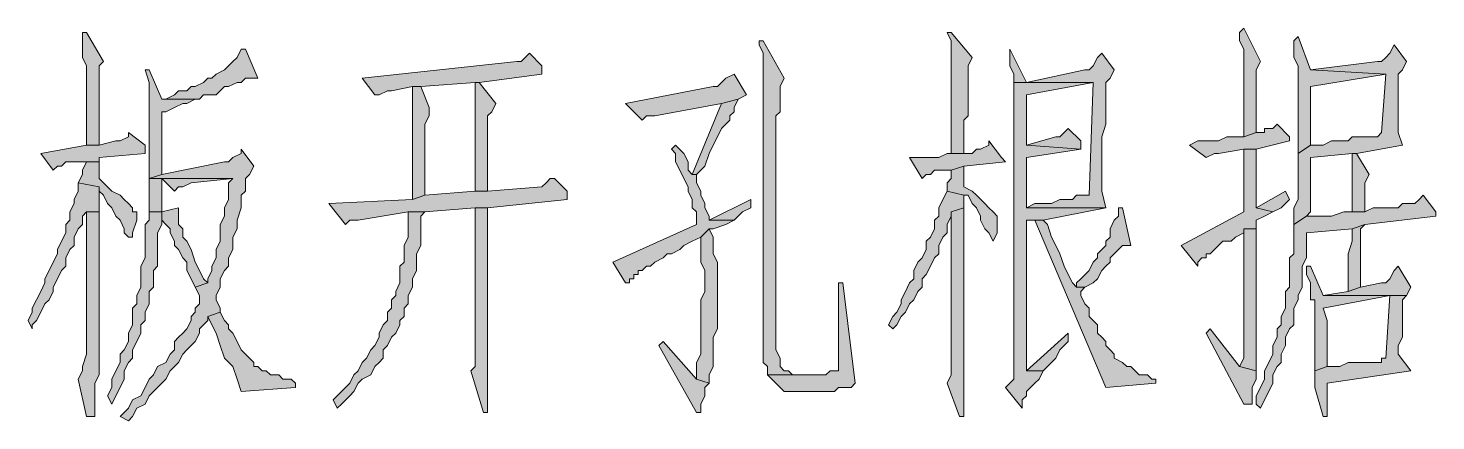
# Model space of a CAD drawing. Header units: millimetres. Extents: x 24 to 410, y 10 to 282.
# Drawn here: x 325.5 to 339.77, y 27.26 to 31.24 of the extents above; entities that cross this region are included whole.
import ezdxf

# ---------------------------------------------------------------- set-up
doc = ezdxf.new("R2010")
doc.units = ezdxf.units.MM

msp = doc.modelspace()

# ---------------------------------------------------------------- hatches: boundary and pattern name
h = msp.add_hatch(color=7)
h.dxf.hatch_style = 2
h.paths.add_polyline_path([(326.093667, 31.199667), (326.051333, 31.199667), (326.051333, 31.115), (326.051333, 30.945667), (326.093667, 30.861), (326.093667, 30.056667), (326.220667, 30.056667), (326.220667, 30.141333), (326.220667, 30.861), (326.263, 30.903333)])
h = msp.add_hatch(color=7)
h.dxf.hatch_style = 2
h.paths.add_polyline_path([(332.951667, 31.115), (332.909333, 31.115), (332.909333, 31.072667), (332.951667, 30.988), (332.951667, 27.855333), (332.994, 27.813), (332.994, 27.728333), (333.248, 27.728333), (333.205667, 27.770667), (333.163333, 27.770667), (333.121, 27.813), (333.121, 27.897667), (333.078667, 27.982333), (333.078667, 28.871333), (333.078667, 28.998333), (333.078667, 30.353), (333.121, 30.395333), (333.121, 30.649333), (333.163333, 30.734)])
h = msp.add_hatch(color=7)
h.dxf.hatch_style = 2
h.paths.add_polyline_path([(334.856667, 31.199667), (334.814333, 31.199667), (334.856667, 31.115), (334.856667, 29.972), (334.983667, 29.972), (334.983667, 30.141333), (334.983667, 30.226), (334.983667, 30.310667), (335.026, 30.353), (335.026, 30.861), (335.068333, 30.945667)])
h = msp.add_hatch(color=7)
h.dxf.hatch_style = 2
h.paths.add_polyline_path([(337.82, 31.242), (337.777667, 31.199667), (337.777667, 31.115), (337.82, 31.030333), (337.82, 30.141333), (337.947, 30.183667), (337.947, 30.776333), (337.947, 30.818667), (337.989333, 30.903333)])
h = msp.add_hatch(color=7)
h.dxf.hatch_style = 2
h.paths.add_polyline_path([(338.370333, 31.157333), (338.328, 31.115), (338.328, 30.945667), (338.370333, 30.861), (338.370333, 29.972), (338.497333, 30.056667), (338.497333, 30.649333), (339.259333, 30.776333), (338.497333, 30.818667)])
h = msp.add_hatch(color=7)
h.dxf.hatch_style = 2
h.paths.add_polyline_path([(327.702333, 31.030333), (327.66, 31.030333), (327.617667, 30.945667), (327.575333, 30.903333), (327.533, 30.861), (327.490667, 30.818667), (327.406, 30.776333), (327.363667, 30.734), (327.321333, 30.734), (327.279, 30.691667), (327.194333, 30.649333), (327.152, 30.649333), (327.109667, 30.607), (327.025, 30.607), (326.982667, 30.564667), (326.898, 30.522333), (326.855667, 30.522333), (327.194333, 30.522333), (327.236667, 30.522333), (327.279, 30.564667), (327.406, 30.564667), (327.448333, 30.607), (327.490667, 30.649333), (327.533, 30.649333), (327.617667, 30.691667), (327.66, 30.691667), (327.702333, 30.734), (327.829333, 30.734)])
h = msp.add_hatch(color=7)
h.dxf.hatch_style = 2
h.paths.add_polyline_path([(330.581, 30.988), (330.538667, 30.945667), (330.496333, 30.903333), (330.454, 30.903333), (328.887667, 30.734), (329.014667, 30.564667), (329.057, 30.564667), (329.141667, 30.607), (329.184, 30.607), (329.395667, 30.649333), (329.480333, 30.649333), (330.030667, 30.691667), (330.073, 30.691667), (330.708, 30.776333), (330.708, 30.861)])
h = msp.add_hatch(color=7)
h.dxf.hatch_style = 2
h.paths.add_polyline_path([(335.449333, 31.030333), (335.449333, 30.861), (335.491667, 30.776333), (335.491667, 30.691667), (335.618667, 30.691667)])
h = msp.add_hatch(color=7)
h.dxf.hatch_style = 2
h.paths.add_polyline_path([(336.380667, 30.988), (336.338333, 30.945667), (336.296, 30.861), (336.253667, 30.818667), (336.211333, 30.818667), (335.618667, 30.691667), (335.491667, 30.691667), (336.296, 30.691667), (336.253667, 29.548667), (336.126667, 29.548667), (336.084333, 29.506333), (335.957333, 29.506333), (335.872667, 29.464), (335.703333, 29.464), (335.618667, 29.421667), (336.423, 29.421667), (336.380667, 29.591), (336.380667, 30.056667), (336.380667, 30.141333), (336.423, 30.268333), (336.423, 30.691667), (336.465333, 30.734), (336.507667, 30.818667)])
h = msp.add_hatch(color=7)
h.dxf.hatch_style = 2
h.paths.add_polyline_path([(339.344, 31.072667), (339.301667, 30.988), (339.259333, 30.945667), (339.217, 30.903333), (339.174667, 30.903333), (338.497333, 30.818667), (339.259333, 30.776333), (339.217, 30.183667), (339.174667, 30.141333), (338.920667, 30.141333), (338.878333, 30.099), (338.709, 30.099), (338.624333, 30.056667), (338.497333, 30.056667), (338.370333, 29.972), (338.370333, 29.675667), (338.370333, 29.591), (338.370333, 29.506333), (338.328, 29.421667), (338.328, 29.252333), (338.455, 29.337), (338.497333, 29.379333), (338.497333, 29.929667), (338.920667, 29.972), (338.963, 29.972), (339.428667, 30.056667), (339.386333, 30.183667), (339.386333, 30.776333), (339.428667, 30.818667), (339.471, 30.903333)])
h = msp.add_hatch(color=7)
h.dxf.hatch_style = 2
h.paths.add_polyline_path([(326.728667, 30.818667), (326.686333, 30.818667), (326.728667, 30.691667), (326.728667, 29.718), (326.855667, 29.760333), (326.855667, 30.395333), (326.898, 30.395333), (326.982667, 30.437667), (327.067333, 30.48), (327.109667, 30.48), (327.194333, 30.522333), (326.855667, 30.522333)])
h = msp.add_hatch(color=7)
h.dxf.hatch_style = 2
h.paths.add_polyline_path([(330.073, 30.691667), (330.030667, 30.691667), (330.030667, 30.607), (330.030667, 29.591), (330.157667, 29.591), (330.157667, 29.972), (330.157667, 30.014333), (330.157667, 30.353), (330.2, 30.395333), (330.242333, 30.48)])
h = msp.add_hatch(color=7)
h.dxf.hatch_style = 2
h.paths.add_polyline_path([(332.655333, 30.776333), (332.570667, 30.734), (332.528333, 30.691667), (332.486, 30.649333), (332.443667, 30.649333), (331.554667, 30.48), (331.724, 30.310667), (331.766333, 30.353), (331.851, 30.353), (332.528333, 30.48), (332.697667, 30.522333), (332.782333, 30.564667)])
h = msp.add_hatch(color=7)
h.dxf.hatch_style = 2
h.paths.add_polyline_path([(335.491667, 30.691667), (335.491667, 27.686), (335.407, 27.601333), (335.576333, 27.389667), (335.576333, 27.474333), (335.618667, 27.516667), (335.618667, 27.559), (335.661, 27.601333), (335.703333, 27.643667), (335.745667, 27.686), (335.788, 27.770667), (335.618667, 27.770667), (335.618667, 29.294667), (335.788, 29.294667), (336.423, 29.421667), (335.618667, 29.421667), (335.618667, 29.929667), (336.169, 30.014333), (335.618667, 30.056667), (335.618667, 30.564667), (336.296, 30.691667)])
h = msp.add_hatch(color=7)
h.dxf.hatch_style = 2
h.paths.add_polyline_path([(329.480333, 30.649333), (329.395667, 30.649333), (329.395667, 30.564667), (329.395667, 29.506333), (329.522667, 29.548667), (329.522667, 30.268333), (329.565, 30.353), (329.565, 30.437667)])
h = msp.add_hatch(color=7)
h.dxf.hatch_style = 2
h.paths.add_polyline_path([(332.697667, 30.522333), (332.528333, 30.48), (332.232, 29.760333), (332.274333, 29.760333), (332.359, 29.845), (332.401333, 29.972), (332.443667, 30.056667), (332.486, 30.141333), (332.528333, 30.226), (332.570667, 30.268333), (332.613, 30.310667), (332.613, 30.353), (332.655333, 30.395333), (332.655333, 30.437667)])
h = msp.add_hatch(color=7)
h.dxf.hatch_style = 2
h.paths.add_polyline_path([(338.158667, 30.268333), (338.116333, 30.226), (338.031667, 30.226), (338.031667, 30.183667), (337.947, 30.183667), (337.82, 30.141333), (337.650667, 30.141333), (337.566, 30.099), (337.354333, 30.099), (337.269667, 30.056667), (337.439, 29.929667), (337.523667, 29.972), (337.566, 29.972), (337.82, 30.014333), (337.947, 30.014333), (338.285667, 30.099), (338.285667, 30.141333)])
h = msp.add_hatch(color=7)
h.dxf.hatch_style = 2
h.paths.add_polyline_path([(326.517, 30.183667), (326.517, 30.141333), (326.432333, 30.099), (326.39, 30.099), (326.220667, 30.056667), (326.093667, 30.056667), (325.628, 29.972), (325.755, 29.802667), (325.797333, 29.845), (325.839667, 29.845), (325.882, 29.887333), (326.220667, 29.887333), (326.220667, 29.929667), (326.686333, 29.972), (326.686333, 30.056667)])
h = msp.add_hatch(color=7)
h.dxf.hatch_style = 2
h.paths.add_polyline_path([(336.042, 30.226), (335.999667, 30.183667), (335.957333, 30.141333), (335.915, 30.141333), (335.618667, 30.056667), (336.169, 30.014333), (336.169, 30.099)])
h = msp.add_hatch(color=7)
h.dxf.hatch_style = 2
h.paths.add_polyline_path([(327.66, 30.014333), (327.66, 29.972), (327.575333, 29.929667), (327.533, 29.887333), (327.490667, 29.887333), (326.855667, 29.760333), (326.728667, 29.718), (327.575333, 29.718), (327.533, 29.675667), (327.533, 29.506333), (327.490667, 29.421667), (327.490667, 29.337), (327.448333, 29.252333), (327.448333, 29.083), (327.406, 28.998333), (327.406, 28.913667), (327.363667, 28.829), (327.363667, 28.786667), (327.321333, 28.702), (327.321333, 28.659667), (327.194333, 28.617333), (327.236667, 28.532667), (327.236667, 28.490333), (327.236667, 28.448), (327.194333, 28.405667), (327.194333, 28.363333), (327.152, 28.321), (327.152, 28.278667), (327.109667, 28.194), (327.067333, 28.151667), (327.025, 28.109333), (326.982667, 28.067), (326.982667, 27.982333), (326.940333, 27.94), (326.898, 27.855333), (326.813333, 27.813), (326.771, 27.728333), (326.728667, 27.686), (326.686333, 27.601333), (326.644, 27.516667), (326.559333, 27.474333), (326.517, 27.389667), (326.432333, 27.305), (326.517, 27.262667), (326.559333, 27.305), (326.601667, 27.389667), (326.686333, 27.432), (326.728667, 27.516667), (326.771, 27.559), (326.855667, 27.643667), (326.898, 27.686), (326.940333, 27.770667), (326.982667, 27.813), (327.025, 27.855333), (327.067333, 27.94), (327.109667, 27.982333), (327.152, 28.024667), (327.194333, 28.067), (327.236667, 28.151667), (327.236667, 28.194), (327.279, 28.236333), (327.321333, 28.278667), (327.321333, 28.321), (327.448333, 28.363333), (327.448333, 28.405667), (327.406, 28.490333), (327.406, 28.532667), (327.448333, 28.617333), (327.448333, 28.702), (327.490667, 28.786667), (327.533, 28.829), (327.533, 28.913667), (327.575333, 28.998333), (327.575333, 29.125333), (327.617667, 29.21), (327.617667, 29.294667), (327.66, 29.421667), (327.66, 29.548667), (327.702333, 29.591), (327.702333, 29.718), (327.744667, 29.760333), (327.787, 29.845)])
h = msp.add_hatch(color=7)
h.dxf.hatch_style = 2
h.paths.add_polyline_path([(332.062667, 30.056667), (332.020333, 30.014333), (332.062667, 29.972), (332.062667, 29.887333), (332.105, 29.802667), (332.147333, 29.718), (332.189667, 29.633333), (332.189667, 29.591), (332.232, 29.506333), (332.232, 29.421667), (332.274333, 29.379333), (332.274333, 29.252333), (331.427667, 28.871333), (331.554667, 28.659667), (331.597, 28.659667), (331.597, 28.702), (331.639333, 28.702), (331.639333, 28.744333), (331.681667, 28.744333), (331.681667, 28.786667), (331.724, 28.786667), (331.766333, 28.829), (331.808667, 28.829), (331.851, 28.871333), (331.935667, 28.913667), (331.978, 28.956), (332.020333, 28.956), (332.105, 28.998333), (332.147333, 29.040667), (332.232, 29.083), (332.316667, 29.125333), (332.401333, 29.21), (332.443667, 29.21), (332.570667, 29.252333), (332.655333, 29.294667), (332.401333, 29.294667), (332.401333, 29.337), (332.359, 29.421667), (332.359, 29.464), (332.316667, 29.548667), (332.316667, 29.591), (332.274333, 29.675667), (332.274333, 29.760333), (332.232, 29.760333), (332.189667, 29.802667), (332.189667, 29.887333), (332.147333, 29.972)])
h = msp.add_hatch(color=7)
h.dxf.hatch_style = 2
h.paths.add_polyline_path([(335.237667, 30.099), (335.237667, 30.056667), (335.153, 30.014333), (335.110667, 30.014333), (335.068333, 29.972), (334.814333, 29.972), (334.729667, 29.929667), (334.433333, 29.929667), (334.560333, 29.718), (334.602667, 29.760333), (334.645, 29.760333), (334.687333, 29.802667), (334.856667, 29.802667), (334.983667, 29.845), (335.407, 29.887333), (335.364667, 29.929667)])
h = msp.add_hatch(color=7)
h.dxf.hatch_style = 2
h.paths.add_polyline_path([(337.947, 30.014333), (337.82, 30.014333), (337.82, 29.379333), (337.185, 29.040667), (337.354333, 28.829), (337.354333, 28.871333), (337.396667, 28.913667), (337.439, 28.913667), (337.439, 28.956), (337.481333, 28.956), (337.523667, 28.998333), (337.566, 29.040667), (337.608333, 29.083), (337.693, 29.083), (337.735333, 29.125333), (337.82, 29.167667), (337.82, 29.21), (337.947, 29.21), (337.947, 29.294667), (338.031667, 29.337), (338.116333, 29.379333), (337.947, 29.421667), (337.947, 29.548667), (337.947, 29.633333)])
h = msp.add_hatch(color=7)
h.dxf.hatch_style = 2
h.paths.add_polyline_path([(338.963, 29.972), (338.920667, 29.972), (338.920667, 29.887333), (338.920667, 29.379333), (339.047667, 29.379333), (339.047667, 29.675667), (339.09, 29.760333)])
h = msp.add_hatch(color=7)
h.dxf.hatch_style = 2
h.paths.add_polyline_path([(326.220667, 29.887333), (326.093667, 29.887333), (326.051333, 29.802667), (326.051333, 29.760333), (326.009, 29.675667), (326.220667, 29.633333), (326.220667, 29.591), (326.263, 29.548667), (326.305333, 29.464), (326.347667, 29.421667), (326.39, 29.337), (326.432333, 29.294667), (326.474667, 29.21), (326.474667, 29.167667), (326.517, 29.125333), (326.559333, 29.125333), (326.559333, 29.167667), (326.601667, 29.294667), (326.601667, 29.379333), (326.559333, 29.379333), (326.559333, 29.421667), (326.517, 29.464), (326.474667, 29.506333), (326.432333, 29.548667), (326.347667, 29.591), (326.263, 29.675667), (326.220667, 29.718)])
h = msp.add_hatch(color=7)
h.dxf.hatch_style = 2
h.paths.add_polyline_path([(334.983667, 29.845), (334.856667, 29.802667), (334.856667, 29.718), (334.814333, 29.675667), (334.814333, 29.591), (334.983667, 29.548667), (335.026, 29.548667), (335.068333, 29.464), (335.110667, 29.421667), (335.153, 29.337), (335.153, 29.294667), (335.195333, 29.21), (335.237667, 29.167667), (335.28, 29.083), (335.322333, 29.167667), (335.322333, 29.337), (335.28, 29.379333), (335.237667, 29.421667), (335.195333, 29.464), (335.110667, 29.548667), (335.068333, 29.591), (334.983667, 29.633333), (334.983667, 29.718)])
h = msp.add_hatch(color=7)
h.dxf.hatch_style = 2
h.paths.add_polyline_path([(326.009, 29.675667), (326.009, 29.591), (325.966667, 29.506333), (325.966667, 29.464), (325.924333, 29.379333), (325.924333, 29.294667), (325.882, 29.252333), (325.882, 29.167667), (325.839667, 29.083), (325.797333, 28.998333), (325.797333, 28.956), (325.755, 28.871333), (325.712667, 28.786667), (325.670333, 28.702), (325.670333, 28.659667), (325.628, 28.575), (325.585667, 28.490333), (325.543333, 28.405667), (325.543333, 28.363333), (325.501, 28.278667), (325.543333, 28.194), (325.543333, 28.236333), (325.585667, 28.278667), (325.628, 28.363333), (325.670333, 28.448), (325.712667, 28.490333), (325.755, 28.575), (325.755, 28.617333), (325.797333, 28.702), (325.839667, 28.786667), (325.882, 28.829), (325.882, 28.913667), (325.924333, 28.998333), (325.966667, 29.040667), (325.966667, 29.125333), (326.009, 29.21), (326.051333, 29.252333), (326.051333, 29.337), (326.093667, 29.379333), (326.220667, 29.379333), (326.220667, 29.506333), (326.220667, 29.633333)])
h = msp.add_hatch(color=7)
h.dxf.hatch_style = 2
h.paths.add_polyline_path([(326.855667, 29.379333), (326.855667, 29.718), (326.728667, 29.718), (326.728667, 29.379333)])
h = msp.add_hatch(color=7)
h.dxf.hatch_style = 2
h.paths.add_polyline_path([(326.855667, 29.718), (326.982667, 29.591), (327.025, 29.633333), (327.067333, 29.633333), (327.152, 29.675667), (327.575333, 29.718)])
h = msp.add_hatch(color=7)
h.dxf.hatch_style = 2
h.paths.add_polyline_path([(330.835, 29.718), (330.792667, 29.718), (330.750333, 29.675667), (330.708, 29.633333), (330.157667, 29.591), (330.030667, 29.591), (329.522667, 29.548667), (329.395667, 29.506333), (328.549, 29.464), (328.718333, 29.252333), (328.760667, 29.294667), (328.845333, 29.294667), (329.353333, 29.379333), (329.522667, 29.379333), (330.030667, 29.421667), (330.157667, 29.421667), (330.962, 29.506333), (330.962, 29.591)])
h = msp.add_hatch(color=7)
h.dxf.hatch_style = 2
h.paths.add_polyline_path([(334.814333, 29.591), (334.772, 29.506333), (334.729667, 29.421667), (334.729667, 29.337), (334.687333, 29.294667), (334.687333, 29.21), (334.645, 29.125333), (334.602667, 29.083), (334.602667, 28.998333), (334.560333, 28.913667), (334.518, 28.871333), (334.475667, 28.786667), (334.475667, 28.702), (334.433333, 28.659667), (334.391, 28.575), (334.348667, 28.490333), (334.348667, 28.448), (334.306333, 28.363333), (334.264, 28.321), (334.221667, 28.236333), (334.264, 28.194), (334.306333, 28.236333), (334.348667, 28.321), (334.391, 28.363333), (334.433333, 28.448), (334.475667, 28.490333), (334.518, 28.575), (334.560333, 28.617333), (334.560333, 28.702), (334.602667, 28.744333), (334.645, 28.829), (334.687333, 28.913667), (334.729667, 28.956), (334.729667, 29.040667), (334.772, 29.125333), (334.814333, 29.167667), (334.814333, 29.252333), (334.856667, 29.337), (334.856667, 29.379333), (334.983667, 29.421667), (334.983667, 29.548667)])
h = msp.add_hatch(color=7)
h.dxf.hatch_style = 2
h.paths.add_polyline_path([(338.243333, 29.591), (337.947, 29.421667), (338.116333, 29.379333), (338.201, 29.421667), (338.285667, 29.506333)])
h = msp.add_hatch(color=7)
h.dxf.hatch_style = 2
h.paths.add_polyline_path([(339.640333, 29.548667), (339.598, 29.506333), (339.555667, 29.464), (339.428667, 29.464), (339.386333, 29.421667), (339.132333, 29.421667), (339.047667, 29.379333), (338.836, 29.379333), (338.709, 29.337), (338.455, 29.337), (338.328, 29.252333), (338.328, 29.167667), (338.328, 29.083), (338.328, 28.956), (338.285667, 28.913667), (338.285667, 28.617333), (338.243333, 28.575), (338.243333, 28.405667), (338.201, 28.321), (338.201, 28.236333), (338.158667, 28.194), (338.158667, 28.109333), (338.116333, 28.024667), (338.116333, 27.94), (338.074, 27.855333), (338.031667, 27.770667), (338.031667, 27.686), (337.989333, 27.601333), (337.947, 27.516667), (337.947, 27.432), (337.989333, 27.389667), (338.031667, 27.474333), (338.074, 27.559), (338.116333, 27.643667), (338.116333, 27.728333), (338.158667, 27.813), (338.201, 27.855333), (338.201, 27.94), (338.243333, 28.024667), (338.243333, 28.109333), (338.285667, 28.194), (338.328, 28.236333), (338.328, 28.405667), (338.370333, 28.490333), (338.370333, 28.532667), (338.412667, 28.617333), (338.412667, 28.829), (338.455, 28.913667), (338.455, 29.167667), (338.920667, 29.21), (339.047667, 29.252333), (339.767333, 29.337), (339.767333, 29.379333)])
h = msp.add_hatch(color=7)
h.dxf.hatch_style = 2
h.paths.add_polyline_path([(327.025, 29.421667), (326.855667, 29.379333), (326.728667, 29.379333), (326.855667, 29.379333), (326.855667, 29.294667), (326.898, 29.252333), (326.940333, 29.21), (326.940333, 29.167667), (326.982667, 29.083), (326.982667, 29.040667), (327.025, 28.998333), (327.067333, 28.913667), (327.109667, 28.871333), (327.109667, 28.786667), (327.152, 28.702), (327.194333, 28.617333), (327.321333, 28.659667), (327.279, 28.702), (327.236667, 28.786667), (327.194333, 28.871333), (327.152, 28.998333), (327.109667, 29.083), (327.067333, 29.125333), (327.067333, 29.21), (327.025, 29.252333)])
h = msp.add_hatch(color=7)
h.dxf.hatch_style = 2
h.paths.add_polyline_path([(330.157667, 29.421667), (330.030667, 29.421667), (330.030667, 29.337), (330.030667, 27.813), (329.988333, 27.770667), (330.115333, 27.347333), (330.157667, 27.347333), (330.157667, 27.897667), (330.157667, 27.94)])
h = msp.add_hatch(color=7)
h.dxf.hatch_style = 2
h.paths.add_polyline_path([(332.824667, 29.506333), (332.401333, 29.294667), (332.655333, 29.294667), (332.74, 29.379333), (332.824667, 29.421667)])
h = msp.add_hatch(color=7)
h.dxf.hatch_style = 2
h.paths.add_polyline_path([(334.983667, 29.421667), (334.856667, 29.379333), (334.856667, 27.728333), (334.814333, 27.643667), (334.941333, 27.305), (334.983667, 27.305), (334.983667, 27.770667)])
h = msp.add_hatch(color=7)
h.dxf.hatch_style = 2
h.paths.add_polyline_path([(336.592333, 29.421667), (336.55, 29.421667), (336.55, 29.337), (336.507667, 29.294667), (336.465333, 29.21), (336.465333, 29.125333), (336.423, 29.083), (336.423, 29.040667), (336.380667, 28.998333), (336.338333, 28.956), (336.338333, 28.913667), (336.296, 28.871333), (336.253667, 28.786667), (336.169, 28.702), (336.126667, 28.659667), (336.126667, 28.617333), (336.211333, 28.617333), (336.296, 28.659667), (336.338333, 28.702), (336.380667, 28.786667), (336.423, 28.829), (336.465333, 28.871333), (336.465333, 28.913667), (336.507667, 28.956), (336.55, 28.998333), (336.592333, 29.040667), (336.677, 29.040667)])
h = msp.add_hatch(color=7)
h.dxf.hatch_style = 2
h.paths.add_polyline_path([(326.220667, 29.379333), (326.093667, 29.379333), (326.093667, 29.294667), (326.093667, 27.94), (326.051333, 27.813), (326.051333, 27.770667), (326.009, 27.686), (326.093667, 27.305), (326.178333, 27.305), (326.178333, 27.347333), (326.178333, 27.643667), (326.220667, 27.728333), (326.220667, 27.813), (326.220667, 27.855333)])
h = msp.add_hatch(color=7)
h.dxf.hatch_style = 2
h.paths.add_polyline_path([(326.728667, 29.379333), (326.728667, 29.294667), (326.686333, 29.252333), (326.686333, 28.913667), (326.644, 28.829), (326.644, 28.617333), (326.601667, 28.532667), (326.601667, 28.448), (326.559333, 28.405667), (326.559333, 28.236333), (326.517, 28.151667), (326.517, 28.067), (326.474667, 27.982333), (326.432333, 27.94), (326.432333, 27.855333), (326.39, 27.770667), (326.347667, 27.686), (326.347667, 27.601333), (326.305333, 27.516667), (326.347667, 27.432), (326.39, 27.516667), (326.432333, 27.601333), (326.474667, 27.686), (326.474667, 27.770667), (326.517, 27.855333), (326.559333, 27.897667), (326.559333, 27.982333), (326.601667, 28.067), (326.644, 28.151667), (326.644, 28.236333), (326.686333, 28.278667), (326.686333, 28.363333), (326.728667, 28.448), (326.728667, 28.575), (326.771, 28.617333), (326.771, 28.786667), (326.813333, 28.829), (326.813333, 29.167667), (326.855667, 29.252333), (326.855667, 29.379333)])
h = msp.add_hatch(color=7)
h.dxf.hatch_style = 2
h.paths.add_polyline_path([(329.522667, 29.379333), (329.353333, 29.379333), (329.353333, 29.294667), (329.353333, 29.125333), (329.311, 29.040667), (329.311, 28.871333), (329.268667, 28.829), (329.268667, 28.659667), (329.226333, 28.575), (329.226333, 28.532667), (329.184, 28.490333), (329.184, 28.405667), (329.141667, 28.363333), (329.141667, 28.278667), (329.099333, 28.236333), (329.057, 28.151667), (329.057, 28.109333), (329.014667, 28.024667), (328.972333, 27.982333), (328.93, 27.897667), (328.887667, 27.855333), (328.845333, 27.770667), (328.803, 27.728333), (328.760667, 27.643667), (328.718333, 27.601333), (328.633667, 27.516667), (328.591333, 27.474333), (328.633667, 27.389667), (328.676, 27.432), (328.760667, 27.516667), (328.803, 27.559), (328.845333, 27.643667), (328.887667, 27.686), (328.972333, 27.728333), (329.014667, 27.813), (329.057, 27.855333), (329.099333, 27.897667), (329.099333, 27.982333), (329.141667, 28.024667), (329.184, 28.109333), (329.226333, 28.151667), (329.268667, 28.236333), (329.268667, 28.278667), (329.311, 28.321), (329.311, 28.405667), (329.353333, 28.448), (329.353333, 28.532667), (329.395667, 28.617333), (329.395667, 28.702), (329.438, 28.786667), (329.438, 28.956), (329.480333, 29.040667), (329.480333, 29.337)])
h = msp.add_hatch(color=7)
h.dxf.hatch_style = 2
h.paths.add_polyline_path([(335.788, 29.294667), (335.703333, 29.294667), (336.423, 27.601333), (336.931, 27.643667), (336.931, 27.686), (336.888667, 27.686), (336.846333, 27.728333), (336.761667, 27.728333), (336.719333, 27.770667), (336.677, 27.813), (336.634667, 27.813), (336.592333, 27.855333), (336.507667, 27.897667), (336.507667, 27.94), (336.465333, 27.982333), (336.423, 28.024667), (336.423, 28.067), (336.380667, 28.109333), (336.338333, 28.151667), (336.338333, 28.236333), (336.296, 28.278667), (336.253667, 28.321), (336.253667, 28.405667), (336.211333, 28.448), (336.169, 28.532667), (336.169, 28.575), (336.211333, 28.617333), (336.126667, 28.617333), (336.084333, 28.659667), (336.042, 28.744333), (335.999667, 28.829), (335.957333, 28.956), (335.915, 29.040667), (335.872667, 29.125333), (335.830333, 29.252333)])
h = msp.add_hatch(color=7)
h.dxf.hatch_style = 2
h.paths.add_polyline_path([(339.047667, 29.252333), (338.920667, 29.21), (338.920667, 29.083), (338.878333, 28.956), (338.878333, 28.575), (339.005333, 28.617333), (339.005333, 29.21)])
h = msp.add_hatch(color=7)
h.dxf.hatch_style = 2
h.paths.add_polyline_path([(332.401333, 29.21), (332.316667, 29.125333), (332.316667, 28.871333), (332.359, 28.786667), (332.359, 28.575), (332.316667, 28.490333), (332.316667, 27.94), (332.274333, 27.855333), (332.274333, 27.686), (332.401333, 27.643667), (332.401333, 27.728333), (332.443667, 27.813), (332.443667, 27.982333), (332.443667, 28.067), (332.443667, 28.109333), (332.486, 28.194), (332.486, 28.871333), (332.443667, 28.956), (332.443667, 29.125333)])
h = msp.add_hatch(color=7)
h.dxf.hatch_style = 2
h.paths.add_polyline_path([(337.947, 29.21), (337.82, 29.21), (337.82, 28.109333), (337.82, 27.897667), (337.777667, 27.813), (337.947, 27.770667)])
h = msp.add_hatch(color=7)
h.dxf.hatch_style = 2
h.paths.add_polyline_path([(338.497333, 28.829), (338.455, 28.829), (338.455, 28.744333), (338.497333, 28.659667), (338.497333, 28.490333), (338.539667, 28.490333), (338.539667, 27.770667), (338.666667, 27.813), (338.666667, 28.278667), (338.624333, 28.405667), (339.301667, 28.532667), (339.471, 28.532667), (338.624333, 28.532667)])
h = msp.add_hatch(color=7)
h.dxf.hatch_style = 2
h.paths.add_polyline_path([(339.386333, 28.829), (339.344, 28.786667), (339.301667, 28.702), (339.259333, 28.659667), (339.217, 28.659667), (339.005333, 28.617333), (338.878333, 28.575), (338.624333, 28.532667), (339.471, 28.532667), (339.513333, 28.617333)])
h = msp.add_hatch(color=7)
h.dxf.hatch_style = 2
h.paths.add_polyline_path([(333.756, 28.659667), (333.713667, 28.659667), (333.713667, 27.770667), (333.629, 27.770667), (333.586667, 27.728333), (332.994, 27.728333), (333.036333, 27.686), (333.078667, 27.643667), (333.121, 27.601333), (333.163333, 27.559), (333.671333, 27.559), (333.713667, 27.601333), (333.840667, 27.601333), (333.883, 27.643667)])
h = msp.add_hatch(color=7)
h.dxf.hatch_style = 2
h.paths.add_polyline_path([(339.471, 28.532667), (339.301667, 28.532667), (339.259333, 27.897667), (339.217, 27.897667), (339.217, 27.855333), (338.878333, 27.855333), (338.793667, 27.813), (338.666667, 27.813), (338.539667, 27.770667), (338.539667, 27.601333), (338.624333, 27.305), (338.666667, 27.305), (338.666667, 27.347333), (338.666667, 27.559), (338.666667, 27.643667), (339.513333, 27.770667), (339.386333, 27.94), (339.386333, 28.024667), (339.428667, 28.109333), (339.428667, 28.490333)])
h = msp.add_hatch(color=7)
h.dxf.hatch_style = 2
h.paths.add_polyline_path([(327.448333, 28.363333), (327.321333, 28.321), (327.363667, 28.236333), (327.406, 28.151667), (327.448333, 28.024667), (327.490667, 27.897667), (327.575333, 27.813), (327.617667, 27.686), (327.66, 27.559), (328.210333, 27.601333), (328.210333, 27.643667), (328.168, 27.686), (328.083333, 27.686), (328.041, 27.728333), (327.956333, 27.728333), (327.914, 27.770667), (327.871667, 27.770667), (327.829333, 27.813), (327.787, 27.813), (327.787, 27.855333), (327.744667, 27.897667), (327.702333, 27.94), (327.66, 27.982333), (327.617667, 28.067), (327.575333, 28.151667), (327.533, 28.194), (327.533, 28.236333), (327.490667, 28.278667)])
h = msp.add_hatch(color=7)
h.dxf.hatch_style = 2
h.paths.add_polyline_path([(336.042, 28.151667), (335.618667, 27.770667), (335.788, 27.770667), (335.830333, 27.813), (335.915, 27.897667), (335.957333, 27.982333), (336.042, 28.067)])
h = msp.add_hatch(color=7)
h.dxf.hatch_style = 2
h.paths.add_polyline_path([(337.481333, 28.194), (337.439, 28.151667), (337.82, 27.432), (337.904667, 27.432), (337.904667, 27.516667), (337.904667, 27.601333), (337.947, 27.686), (337.947, 27.770667), (337.777667, 27.813)])
h = msp.add_hatch(color=7)
h.dxf.hatch_style = 2
h.paths.add_polyline_path([(331.935667, 28.067), (331.893333, 28.024667), (332.274333, 27.347333), (332.316667, 27.347333), (332.316667, 27.432), (332.359, 27.516667), (332.359, 27.601333), (332.401333, 27.643667), (332.274333, 27.686)])

# ---------------------------------------------------------------- linework, layer by layer
at = {"color": 7, "lineweight": 0}
for points in [[(326.093667, 31.199667), (326.051333, 31.199667), (326.051333, 31.115), (326.051333, 30.945667), (326.093667, 30.861), (326.093667, 30.056667), (326.220667, 30.056667), (326.220667, 30.141333), (326.220667, 30.861), (326.263, 30.903333)], [(332.951667, 31.115), (332.909333, 31.115), (332.909333, 31.072667), (332.951667, 30.988), (332.951667, 27.855333), (332.994, 27.813), (332.994, 27.728333), (333.248, 27.728333), (333.205667, 27.770667), (333.163333, 27.770667), (333.121, 27.813), (333.121, 27.897667), (333.078667, 27.982333), (333.078667, 28.871333), (333.078667, 28.998333), (333.078667, 30.353), (333.121, 30.395333), (333.121, 30.649333), (333.163333, 30.734)], [(334.856667, 31.199667), (334.814333, 31.199667), (334.856667, 31.115), (334.856667, 29.972), (334.983667, 29.972), (334.983667, 30.141333), (334.983667, 30.226), (334.983667, 30.310667), (335.026, 30.353), (335.026, 30.861), (335.068333, 30.945667)], [(337.82, 31.242), (337.777667, 31.199667), (337.777667, 31.115), (337.82, 31.030333), (337.82, 30.141333), (337.947, 30.183667), (337.947, 30.776333), (337.947, 30.818667), (337.989333, 30.903333)], [(338.370333, 31.157333), (338.328, 31.115), (338.328, 30.945667), (338.370333, 30.861), (338.370333, 29.972), (338.497333, 30.056667), (338.497333, 30.649333), (339.259333, 30.776333), (338.497333, 30.818667)], [(327.702333, 31.030333), (327.66, 31.030333), (327.617667, 30.945667), (327.575333, 30.903333), (327.533, 30.861), (327.490667, 30.818667), (327.406, 30.776333), (327.363667, 30.734), (327.321333, 30.734), (327.279, 30.691667), (327.194333, 30.649333), (327.152, 30.649333), (327.109667, 30.607), (327.025, 30.607), (326.982667, 30.564667), (326.898, 30.522333), (326.855667, 30.522333), (327.194333, 30.522333), (327.236667, 30.522333), (327.279, 30.564667), (327.406, 30.564667), (327.448333, 30.607), (327.490667, 30.649333), (327.533, 30.649333), (327.617667, 30.691667), (327.66, 30.691667), (327.702333, 30.734), (327.829333, 30.734)], [(330.581, 30.988), (330.538667, 30.945667), (330.496333, 30.903333), (330.454, 30.903333), (328.887667, 30.734), (329.014667, 30.564667), (329.057, 30.564667), (329.141667, 30.607), (329.184, 30.607), (329.395667, 30.649333), (329.480333, 30.649333), (330.030667, 30.691667), (330.073, 30.691667), (330.708, 30.776333), (330.708, 30.861)], [(335.449333, 31.030333), (335.449333, 30.861), (335.491667, 30.776333), (335.491667, 30.691667), (335.618667, 30.691667)], [(336.380667, 30.988), (336.338333, 30.945667), (336.296, 30.861), (336.253667, 30.818667), (336.211333, 30.818667), (335.618667, 30.691667), (335.491667, 30.691667), (336.296, 30.691667), (336.253667, 29.548667), (336.126667, 29.548667), (336.084333, 29.506333), (335.957333, 29.506333), (335.872667, 29.464), (335.703333, 29.464), (335.618667, 29.421667), (336.423, 29.421667), (336.380667, 29.591), (336.380667, 30.056667), (336.380667, 30.141333), (336.423, 30.268333), (336.423, 30.691667), (336.465333, 30.734), (336.507667, 30.818667)], [(339.344, 31.072667), (339.301667, 30.988), (339.259333, 30.945667), (339.217, 30.903333), (339.174667, 30.903333), (338.497333, 30.818667), (339.259333, 30.776333), (339.217, 30.183667), (339.174667, 30.141333), (338.920667, 30.141333), (338.878333, 30.099), (338.709, 30.099), (338.624333, 30.056667), (338.497333, 30.056667), (338.370333, 29.972), (338.370333, 29.675667), (338.370333, 29.591), (338.370333, 29.506333), (338.328, 29.421667), (338.328, 29.252333), (338.455, 29.337), (338.497333, 29.379333), (338.497333, 29.929667), (338.920667, 29.972), (338.963, 29.972), (339.428667, 30.056667), (339.386333, 30.183667), (339.386333, 30.776333), (339.428667, 30.818667), (339.471, 30.903333)], [(326.728667, 30.818667), (326.686333, 30.818667), (326.728667, 30.691667), (326.728667, 29.718), (326.855667, 29.760333), (326.855667, 30.395333), (326.898, 30.395333), (326.982667, 30.437667), (327.067333, 30.48), (327.109667, 30.48), (327.194333, 30.522333), (326.855667, 30.522333)], [(330.073, 30.691667), (330.030667, 30.691667), (330.030667, 30.607), (330.030667, 29.591), (330.157667, 29.591), (330.157667, 29.972), (330.157667, 30.014333), (330.157667, 30.353), (330.2, 30.395333), (330.242333, 30.48)], [(332.655333, 30.776333), (332.570667, 30.734), (332.528333, 30.691667), (332.486, 30.649333), (332.443667, 30.649333), (331.554667, 30.48), (331.724, 30.310667), (331.766333, 30.353), (331.851, 30.353), (332.528333, 30.48), (332.697667, 30.522333), (332.782333, 30.564667)], [(335.491667, 30.691667), (335.491667, 27.686), (335.407, 27.601333), (335.576333, 27.389667), (335.576333, 27.474333), (335.618667, 27.516667), (335.618667, 27.559), (335.661, 27.601333), (335.703333, 27.643667), (335.745667, 27.686), (335.788, 27.770667), (335.618667, 27.770667), (335.618667, 29.294667), (335.788, 29.294667), (336.423, 29.421667), (335.618667, 29.421667), (335.618667, 29.929667), (336.169, 30.014333), (335.618667, 30.056667), (335.618667, 30.564667), (336.296, 30.691667)], [(329.480333, 30.649333), (329.395667, 30.649333), (329.395667, 30.564667), (329.395667, 29.506333), (329.522667, 29.548667), (329.522667, 30.268333), (329.565, 30.353), (329.565, 30.437667)], [(332.697667, 30.522333), (332.528333, 30.48), (332.232, 29.760333), (332.274333, 29.760333), (332.359, 29.845), (332.401333, 29.972), (332.443667, 30.056667), (332.486, 30.141333), (332.528333, 30.226), (332.570667, 30.268333), (332.613, 30.310667), (332.613, 30.353), (332.655333, 30.395333), (332.655333, 30.437667)], [(338.158667, 30.268333), (338.116333, 30.226), (338.031667, 30.226), (338.031667, 30.183667), (337.947, 30.183667), (337.82, 30.141333), (337.650667, 30.141333), (337.566, 30.099), (337.354333, 30.099), (337.269667, 30.056667), (337.439, 29.929667), (337.523667, 29.972), (337.566, 29.972), (337.82, 30.014333), (337.947, 30.014333), (338.285667, 30.099), (338.285667, 30.141333)], [(326.517, 30.183667), (326.517, 30.141333), (326.432333, 30.099), (326.39, 30.099), (326.220667, 30.056667), (326.093667, 30.056667), (325.628, 29.972), (325.755, 29.802667), (325.797333, 29.845), (325.839667, 29.845), (325.882, 29.887333), (326.220667, 29.887333), (326.220667, 29.929667), (326.686333, 29.972), (326.686333, 30.056667)], [(336.042, 30.226), (335.999667, 30.183667), (335.957333, 30.141333), (335.915, 30.141333), (335.618667, 30.056667), (336.169, 30.014333), (336.169, 30.099)], [(327.66, 30.014333), (327.66, 29.972), (327.575333, 29.929667), (327.533, 29.887333), (327.490667, 29.887333), (326.855667, 29.760333), (326.728667, 29.718), (327.575333, 29.718), (327.533, 29.675667), (327.533, 29.506333), (327.490667, 29.421667), (327.490667, 29.337), (327.448333, 29.252333), (327.448333, 29.083), (327.406, 28.998333), (327.406, 28.913667), (327.363667, 28.829), (327.363667, 28.786667), (327.321333, 28.702), (327.321333, 28.659667), (327.194333, 28.617333), (327.236667, 28.532667), (327.236667, 28.490333), (327.236667, 28.448), (327.194333, 28.405667), (327.194333, 28.363333), (327.152, 28.321), (327.152, 28.278667), (327.109667, 28.194), (327.067333, 28.151667), (327.025, 28.109333), (326.982667, 28.067), (326.982667, 27.982333), (326.940333, 27.94), (326.898, 27.855333), (326.813333, 27.813), (326.771, 27.728333), (326.728667, 27.686), (326.686333, 27.601333), (326.644, 27.516667), (326.559333, 27.474333), (326.517, 27.389667), (326.432333, 27.305), (326.517, 27.262667), (326.559333, 27.305), (326.601667, 27.389667), (326.686333, 27.432), (326.728667, 27.516667), (326.771, 27.559), (326.855667, 27.643667), (326.898, 27.686), (326.940333, 27.770667), (326.982667, 27.813), (327.025, 27.855333), (327.067333, 27.94), (327.109667, 27.982333), (327.152, 28.024667), (327.194333, 28.067), (327.236667, 28.151667), (327.236667, 28.194), (327.279, 28.236333), (327.321333, 28.278667), (327.321333, 28.321), (327.448333, 28.363333), (327.448333, 28.405667), (327.406, 28.490333), (327.406, 28.532667), (327.448333, 28.617333), (327.448333, 28.702), (327.490667, 28.786667), (327.533, 28.829), (327.533, 28.913667), (327.575333, 28.998333), (327.575333, 29.125333), (327.617667, 29.21), (327.617667, 29.294667), (327.66, 29.421667), (327.66, 29.548667), (327.702333, 29.591), (327.702333, 29.718), (327.744667, 29.760333), (327.787, 29.845)], [(332.062667, 30.056667), (332.020333, 30.014333), (332.062667, 29.972), (332.062667, 29.887333), (332.105, 29.802667), (332.147333, 29.718), (332.189667, 29.633333), (332.189667, 29.591), (332.232, 29.506333), (332.232, 29.421667), (332.274333, 29.379333), (332.274333, 29.252333), (331.427667, 28.871333), (331.554667, 28.659667), (331.597, 28.659667), (331.597, 28.702), (331.639333, 28.702), (331.639333, 28.744333), (331.681667, 28.744333), (331.681667, 28.786667), (331.724, 28.786667), (331.766333, 28.829), (331.808667, 28.829), (331.851, 28.871333), (331.935667, 28.913667), (331.978, 28.956), (332.020333, 28.956), (332.105, 28.998333), (332.147333, 29.040667), (332.232, 29.083), (332.316667, 29.125333), (332.401333, 29.21), (332.443667, 29.21), (332.570667, 29.252333), (332.655333, 29.294667), (332.401333, 29.294667), (332.401333, 29.337), (332.359, 29.421667), (332.359, 29.464), (332.316667, 29.548667), (332.316667, 29.591), (332.274333, 29.675667), (332.274333, 29.760333), (332.232, 29.760333), (332.189667, 29.802667), (332.189667, 29.887333), (332.147333, 29.972)], [(335.237667, 30.099), (335.237667, 30.056667), (335.153, 30.014333), (335.110667, 30.014333), (335.068333, 29.972), (334.814333, 29.972), (334.729667, 29.929667), (334.433333, 29.929667), (334.560333, 29.718), (334.602667, 29.760333), (334.645, 29.760333), (334.687333, 29.802667), (334.856667, 29.802667), (334.983667, 29.845), (335.407, 29.887333), (335.364667, 29.929667)], [(337.947, 30.014333), (337.82, 30.014333), (337.82, 29.379333), (337.185, 29.040667), (337.354333, 28.829), (337.354333, 28.871333), (337.396667, 28.913667), (337.439, 28.913667), (337.439, 28.956), (337.481333, 28.956), (337.523667, 28.998333), (337.566, 29.040667), (337.608333, 29.083), (337.693, 29.083), (337.735333, 29.125333), (337.82, 29.167667), (337.82, 29.21), (337.947, 29.21), (337.947, 29.294667), (338.031667, 29.337), (338.116333, 29.379333), (337.947, 29.421667), (337.947, 29.548667), (337.947, 29.633333)], [(338.963, 29.972), (338.920667, 29.972), (338.920667, 29.887333), (338.920667, 29.379333), (339.047667, 29.379333), (339.047667, 29.675667), (339.09, 29.760333)], [(326.220667, 29.887333), (326.093667, 29.887333), (326.051333, 29.802667), (326.051333, 29.760333), (326.009, 29.675667), (326.220667, 29.633333), (326.220667, 29.591), (326.263, 29.548667), (326.305333, 29.464), (326.347667, 29.421667), (326.39, 29.337), (326.432333, 29.294667), (326.474667, 29.21), (326.474667, 29.167667), (326.517, 29.125333), (326.559333, 29.125333), (326.559333, 29.167667), (326.601667, 29.294667), (326.601667, 29.379333), (326.559333, 29.379333), (326.559333, 29.421667), (326.517, 29.464), (326.474667, 29.506333), (326.432333, 29.548667), (326.347667, 29.591), (326.263, 29.675667), (326.220667, 29.718)], [(334.983667, 29.845), (334.856667, 29.802667), (334.856667, 29.718), (334.814333, 29.675667), (334.814333, 29.591), (334.983667, 29.548667), (335.026, 29.548667), (335.068333, 29.464), (335.110667, 29.421667), (335.153, 29.337), (335.153, 29.294667), (335.195333, 29.21), (335.237667, 29.167667), (335.28, 29.083), (335.322333, 29.167667), (335.322333, 29.337), (335.28, 29.379333), (335.237667, 29.421667), (335.195333, 29.464), (335.110667, 29.548667), (335.068333, 29.591), (334.983667, 29.633333), (334.983667, 29.718)], [(326.009, 29.675667), (326.009, 29.591), (325.966667, 29.506333), (325.966667, 29.464), (325.924333, 29.379333), (325.924333, 29.294667), (325.882, 29.252333), (325.882, 29.167667), (325.839667, 29.083), (325.797333, 28.998333), (325.797333, 28.956), (325.755, 28.871333), (325.712667, 28.786667), (325.670333, 28.702), (325.670333, 28.659667), (325.628, 28.575), (325.585667, 28.490333), (325.543333, 28.405667), (325.543333, 28.363333), (325.501, 28.278667), (325.543333, 28.194), (325.543333, 28.236333), (325.585667, 28.278667), (325.628, 28.363333), (325.670333, 28.448), (325.712667, 28.490333), (325.755, 28.575), (325.755, 28.617333), (325.797333, 28.702), (325.839667, 28.786667), (325.882, 28.829), (325.882, 28.913667), (325.924333, 28.998333), (325.966667, 29.040667), (325.966667, 29.125333), (326.009, 29.21), (326.051333, 29.252333), (326.051333, 29.337), (326.093667, 29.379333), (326.220667, 29.379333), (326.220667, 29.506333), (326.220667, 29.633333)], [(326.855667, 29.379333), (326.855667, 29.718), (326.728667, 29.718), (326.728667, 29.379333)], [(326.855667, 29.718), (326.982667, 29.591), (327.025, 29.633333), (327.067333, 29.633333), (327.152, 29.675667), (327.575333, 29.718)], [(330.835, 29.718), (330.792667, 29.718), (330.750333, 29.675667), (330.708, 29.633333), (330.157667, 29.591), (330.030667, 29.591), (329.522667, 29.548667), (329.395667, 29.506333), (328.549, 29.464), (328.718333, 29.252333), (328.760667, 29.294667), (328.845333, 29.294667), (329.353333, 29.379333), (329.522667, 29.379333), (330.030667, 29.421667), (330.157667, 29.421667), (330.962, 29.506333), (330.962, 29.591)], [(334.814333, 29.591), (334.772, 29.506333), (334.729667, 29.421667), (334.729667, 29.337), (334.687333, 29.294667), (334.687333, 29.21), (334.645, 29.125333), (334.602667, 29.083), (334.602667, 28.998333), (334.560333, 28.913667), (334.518, 28.871333), (334.475667, 28.786667), (334.475667, 28.702), (334.433333, 28.659667), (334.391, 28.575), (334.348667, 28.490333), (334.348667, 28.448), (334.306333, 28.363333), (334.264, 28.321), (334.221667, 28.236333), (334.264, 28.194), (334.306333, 28.236333), (334.348667, 28.321), (334.391, 28.363333), (334.433333, 28.448), (334.475667, 28.490333), (334.518, 28.575), (334.560333, 28.617333), (334.560333, 28.702), (334.602667, 28.744333), (334.645, 28.829), (334.687333, 28.913667), (334.729667, 28.956), (334.729667, 29.040667), (334.772, 29.125333), (334.814333, 29.167667), (334.814333, 29.252333), (334.856667, 29.337), (334.856667, 29.379333), (334.983667, 29.421667), (334.983667, 29.548667)], [(338.243333, 29.591), (337.947, 29.421667), (338.116333, 29.379333), (338.201, 29.421667), (338.285667, 29.506333)], [(339.640333, 29.548667), (339.598, 29.506333), (339.555667, 29.464), (339.428667, 29.464), (339.386333, 29.421667), (339.132333, 29.421667), (339.047667, 29.379333), (338.836, 29.379333), (338.709, 29.337), (338.455, 29.337), (338.328, 29.252333), (338.328, 29.167667), (338.328, 29.083), (338.328, 28.956), (338.285667, 28.913667), (338.285667, 28.617333), (338.243333, 28.575), (338.243333, 28.405667), (338.201, 28.321), (338.201, 28.236333), (338.158667, 28.194), (338.158667, 28.109333), (338.116333, 28.024667), (338.116333, 27.94), (338.074, 27.855333), (338.031667, 27.770667), (338.031667, 27.686), (337.989333, 27.601333), (337.947, 27.516667), (337.947, 27.432), (337.989333, 27.389667), (338.031667, 27.474333), (338.074, 27.559), (338.116333, 27.643667), (338.116333, 27.728333), (338.158667, 27.813), (338.201, 27.855333), (338.201, 27.94), (338.243333, 28.024667), (338.243333, 28.109333), (338.285667, 28.194), (338.328, 28.236333), (338.328, 28.405667), (338.370333, 28.490333), (338.370333, 28.532667), (338.412667, 28.617333), (338.412667, 28.829), (338.455, 28.913667), (338.455, 29.167667), (338.920667, 29.21), (339.047667, 29.252333), (339.767333, 29.337), (339.767333, 29.379333)], [(327.025, 29.421667), (326.855667, 29.379333), (326.728667, 29.379333), (326.855667, 29.379333), (326.855667, 29.294667), (326.898, 29.252333), (326.940333, 29.21), (326.940333, 29.167667), (326.982667, 29.083), (326.982667, 29.040667), (327.025, 28.998333), (327.067333, 28.913667), (327.109667, 28.871333), (327.109667, 28.786667), (327.152, 28.702), (327.194333, 28.617333), (327.321333, 28.659667), (327.279, 28.702), (327.236667, 28.786667), (327.194333, 28.871333), (327.152, 28.998333), (327.109667, 29.083), (327.067333, 29.125333), (327.067333, 29.21), (327.025, 29.252333)], [(330.157667, 29.421667), (330.030667, 29.421667), (330.030667, 29.337), (330.030667, 27.813), (329.988333, 27.770667), (330.115333, 27.347333), (330.157667, 27.347333), (330.157667, 27.897667), (330.157667, 27.94)], [(332.824667, 29.506333), (332.401333, 29.294667), (332.655333, 29.294667), (332.74, 29.379333), (332.824667, 29.421667)], [(334.983667, 29.421667), (334.856667, 29.379333), (334.856667, 27.728333), (334.814333, 27.643667), (334.941333, 27.305), (334.983667, 27.305), (334.983667, 27.770667)], [(336.592333, 29.421667), (336.55, 29.421667), (336.55, 29.337), (336.507667, 29.294667), (336.465333, 29.21), (336.465333, 29.125333), (336.423, 29.083), (336.423, 29.040667), (336.380667, 28.998333), (336.338333, 28.956), (336.338333, 28.913667), (336.296, 28.871333), (336.253667, 28.786667), (336.169, 28.702), (336.126667, 28.659667), (336.126667, 28.617333), (336.211333, 28.617333), (336.296, 28.659667), (336.338333, 28.702), (336.380667, 28.786667), (336.423, 28.829), (336.465333, 28.871333), (336.465333, 28.913667), (336.507667, 28.956), (336.55, 28.998333), (336.592333, 29.040667), (336.677, 29.040667)], [(326.220667, 29.379333), (326.093667, 29.379333), (326.093667, 29.294667), (326.093667, 27.94), (326.051333, 27.813), (326.051333, 27.770667), (326.009, 27.686), (326.093667, 27.305), (326.178333, 27.305), (326.178333, 27.347333), (326.178333, 27.643667), (326.220667, 27.728333), (326.220667, 27.813), (326.220667, 27.855333)], [(326.728667, 29.379333), (326.728667, 29.294667), (326.686333, 29.252333), (326.686333, 28.913667), (326.644, 28.829), (326.644, 28.617333), (326.601667, 28.532667), (326.601667, 28.448), (326.559333, 28.405667), (326.559333, 28.236333), (326.517, 28.151667), (326.517, 28.067), (326.474667, 27.982333), (326.432333, 27.94), (326.432333, 27.855333), (326.39, 27.770667), (326.347667, 27.686), (326.347667, 27.601333), (326.305333, 27.516667), (326.347667, 27.432), (326.39, 27.516667), (326.432333, 27.601333), (326.474667, 27.686), (326.474667, 27.770667), (326.517, 27.855333), (326.559333, 27.897667), (326.559333, 27.982333), (326.601667, 28.067), (326.644, 28.151667), (326.644, 28.236333), (326.686333, 28.278667), (326.686333, 28.363333), (326.728667, 28.448), (326.728667, 28.575), (326.771, 28.617333), (326.771, 28.786667), (326.813333, 28.829), (326.813333, 29.167667), (326.855667, 29.252333), (326.855667, 29.379333)], [(329.522667, 29.379333), (329.353333, 29.379333), (329.353333, 29.294667), (329.353333, 29.125333), (329.311, 29.040667), (329.311, 28.871333), (329.268667, 28.829), (329.268667, 28.659667), (329.226333, 28.575), (329.226333, 28.532667), (329.184, 28.490333), (329.184, 28.405667), (329.141667, 28.363333), (329.141667, 28.278667), (329.099333, 28.236333), (329.057, 28.151667), (329.057, 28.109333), (329.014667, 28.024667), (328.972333, 27.982333), (328.93, 27.897667), (328.887667, 27.855333), (328.845333, 27.770667), (328.803, 27.728333), (328.760667, 27.643667), (328.718333, 27.601333), (328.633667, 27.516667), (328.591333, 27.474333), (328.633667, 27.389667), (328.676, 27.432), (328.760667, 27.516667), (328.803, 27.559), (328.845333, 27.643667), (328.887667, 27.686), (328.972333, 27.728333), (329.014667, 27.813), (329.057, 27.855333), (329.099333, 27.897667), (329.099333, 27.982333), (329.141667, 28.024667), (329.184, 28.109333), (329.226333, 28.151667), (329.268667, 28.236333), (329.268667, 28.278667), (329.311, 28.321), (329.311, 28.405667), (329.353333, 28.448), (329.353333, 28.532667), (329.395667, 28.617333), (329.395667, 28.702), (329.438, 28.786667), (329.438, 28.956), (329.480333, 29.040667), (329.480333, 29.337)], [(335.788, 29.294667), (335.703333, 29.294667), (336.423, 27.601333), (336.931, 27.643667), (336.931, 27.686), (336.888667, 27.686), (336.846333, 27.728333), (336.761667, 27.728333), (336.719333, 27.770667), (336.677, 27.813), (336.634667, 27.813), (336.592333, 27.855333), (336.507667, 27.897667), (336.507667, 27.94), (336.465333, 27.982333), (336.423, 28.024667), (336.423, 28.067), (336.380667, 28.109333), (336.338333, 28.151667), (336.338333, 28.236333), (336.296, 28.278667), (336.253667, 28.321), (336.253667, 28.405667), (336.211333, 28.448), (336.169, 28.532667), (336.169, 28.575), (336.211333, 28.617333), (336.126667, 28.617333), (336.084333, 28.659667), (336.042, 28.744333), (335.999667, 28.829), (335.957333, 28.956), (335.915, 29.040667), (335.872667, 29.125333), (335.830333, 29.252333)], [(339.047667, 29.252333), (338.920667, 29.21), (338.920667, 29.083), (338.878333, 28.956), (338.878333, 28.575), (339.005333, 28.617333), (339.005333, 29.21)], [(332.401333, 29.21), (332.316667, 29.125333), (332.316667, 28.871333), (332.359, 28.786667), (332.359, 28.575), (332.316667, 28.490333), (332.316667, 27.94), (332.274333, 27.855333), (332.274333, 27.686), (332.401333, 27.643667), (332.401333, 27.728333), (332.443667, 27.813), (332.443667, 27.982333), (332.443667, 28.067), (332.443667, 28.109333), (332.486, 28.194), (332.486, 28.871333), (332.443667, 28.956), (332.443667, 29.125333)], [(337.947, 29.21), (337.82, 29.21), (337.82, 28.109333), (337.82, 27.897667), (337.777667, 27.813), (337.947, 27.770667)], [(338.497333, 28.829), (338.455, 28.829), (338.455, 28.744333), (338.497333, 28.659667), (338.497333, 28.490333), (338.539667, 28.490333), (338.539667, 27.770667), (338.666667, 27.813), (338.666667, 28.278667), (338.624333, 28.405667), (339.301667, 28.532667), (339.471, 28.532667), (338.624333, 28.532667)], [(339.386333, 28.829), (339.344, 28.786667), (339.301667, 28.702), (339.259333, 28.659667), (339.217, 28.659667), (339.005333, 28.617333), (338.878333, 28.575), (338.624333, 28.532667), (339.471, 28.532667), (339.513333, 28.617333)], [(333.756, 28.659667), (333.713667, 28.659667), (333.713667, 27.770667), (333.629, 27.770667), (333.586667, 27.728333), (332.994, 27.728333), (333.036333, 27.686), (333.078667, 27.643667), (333.121, 27.601333), (333.163333, 27.559), (333.671333, 27.559), (333.713667, 27.601333), (333.840667, 27.601333), (333.883, 27.643667)], [(339.471, 28.532667), (339.301667, 28.532667), (339.259333, 27.897667), (339.217, 27.897667), (339.217, 27.855333), (338.878333, 27.855333), (338.793667, 27.813), (338.666667, 27.813), (338.539667, 27.770667), (338.539667, 27.601333), (338.624333, 27.305), (338.666667, 27.305), (338.666667, 27.347333), (338.666667, 27.559), (338.666667, 27.643667), (339.513333, 27.770667), (339.386333, 27.94), (339.386333, 28.024667), (339.428667, 28.109333), (339.428667, 28.490333)], [(327.448333, 28.363333), (327.321333, 28.321), (327.363667, 28.236333), (327.406, 28.151667), (327.448333, 28.024667), (327.490667, 27.897667), (327.575333, 27.813), (327.617667, 27.686), (327.66, 27.559), (328.210333, 27.601333), (328.210333, 27.643667), (328.168, 27.686), (328.083333, 27.686), (328.041, 27.728333), (327.956333, 27.728333), (327.914, 27.770667), (327.871667, 27.770667), (327.829333, 27.813), (327.787, 27.813), (327.787, 27.855333), (327.744667, 27.897667), (327.702333, 27.94), (327.66, 27.982333), (327.617667, 28.067), (327.575333, 28.151667), (327.533, 28.194), (327.533, 28.236333), (327.490667, 28.278667)], [(336.042, 28.151667), (335.618667, 27.770667), (335.788, 27.770667), (335.830333, 27.813), (335.915, 27.897667), (335.957333, 27.982333), (336.042, 28.067)], [(337.481333, 28.194), (337.439, 28.151667), (337.82, 27.432), (337.904667, 27.432), (337.904667, 27.516667), (337.904667, 27.601333), (337.947, 27.686), (337.947, 27.770667), (337.777667, 27.813)], [(331.935667, 28.067), (331.893333, 28.024667), (332.274333, 27.347333), (332.316667, 27.347333), (332.316667, 27.432), (332.359, 27.516667), (332.359, 27.601333), (332.401333, 27.643667), (332.274333, 27.686)]]:
    msp.add_lwpolyline(points, close=True, dxfattribs=at)

doc.saveas('drawing.dxf')
